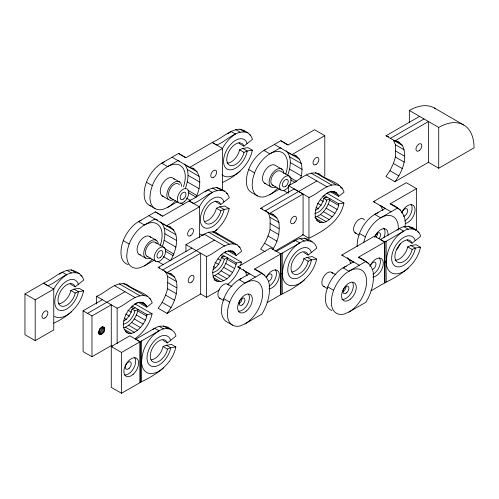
<?xml version="1.0" encoding="UTF-8"?>
<svg xmlns="http://www.w3.org/2000/svg" width="499" height="499" viewBox="0 0 499 499"><rect width="100%" height="100%" fill="white"/><g stroke="black" fill="none" stroke-linecap="round" stroke-linejoin="round"><path stroke-width="0.75" d="M24.95 293.923L24.95 334.723L35.192 340.636L53.767 329.908L53.767 289.108L43.525 283.201L24.95 293.923L35.192 299.837L35.192 340.636M405.001 226.571C406.91 215.724 400.017 207.341 390.181 203.81L416.522 188.603L406.28 182.69L373.433 201.652L391.035 211.819M104.547 329.976C105.445 324.593 98.627 327.943 98.858 331.498C97.96 336.881 104.771 333.532 104.547 329.976L100.742 327.768M162.312 246.525C164.976 238.815 167.04 228.33 160.641 221.936M163.36 256.617L170.508 260.759C176.191 250.741 181.249 233.788 169.435 226.415M185.478 188.098C188.092 180.538 190.05 170.602 184.343 164.021M188.379 192.664L196.194 197.174C200.28 188.179 202.769 173.877 192.602 167.988M287.73 175.33C290.399 167.62 292.464 157.135 286.064 150.742M300.485 178.648C303.18 170.583 302.987 159.019 294.21 154.846M140.138 382.571L140.082 341.74L129.84 335.821L111.265 346.543L111.271 387.343L121.513 393.256L141.548 381.76C141.753 369.073 139.601 355.257 146.718 343.886A24.701 15.138 -61.3 0 1 159.087 330.837C164.926 326.683 174.407 328.255 175.972 336.045L167.415 342.932L162.998 340.38M255.363 277.101L237.761 266.934L270.608 247.972L280.85 253.885L280.887 294.697L282.297 293.886C282.503 281.199 280.351 267.383 287.468 256.012A24.701 15.138 -61.3 0 1 299.837 242.957C305.675 238.809 315.156 240.381 316.728 248.171L308.164 255.058L303.748 252.506M370.969 290.817L386.182 282.066C386.388 269.379 384.236 255.563 391.359 244.198A24.701 15.138 -61.3 0 1 403.722 231.143C409.56 226.995 419.041 228.561 420.613 236.358L412.049 243.244L407.633 240.693L407.072 239.595M135.142 307.964L131.967 309.162L131.374 311.332A12.494 7.211 -60 0 1 123.889 321.075M123.627 327.849C131.393 325.192 136.464 317.227 138.117 309.474L134.911 310.858L134.318 313.035A12.494 7.211 -60 0 1 123.072 324.144M96.525 303.985L96.525 296.287C106.324 292.713 115.687 280.295 127.102 284.549C134.605 291.304 148.69 292.252 152.239 302.887L146.775 307.159C145.346 300.766 137.044 301.602 133.245 305.351C127.002 310.64 122.611 318.83 123.459 327.157C128.917 343.343 146.625 324.069 146.949 314.576L132.023 305.956M166.242 345.377L171.425 344.404L175.841 346.955C172.411 364.357 156.362 374.637 141.548 381.76M224.55 256.343L221.375 257.54L220.783 259.717A12.494 7.211 -60 0 1 213.298 269.454M213.036 276.228C220.801 273.571 225.872 265.605 227.525 257.858L224.319 259.243L223.727 261.414A12.494 7.211 -60 0 1 212.48 272.523M214.252 279.82C224.687 286.357 234.742 272.204 236.364 262.954L221.431 254.334M306.991 257.503L312.174 256.53L316.591 259.081C313.16 276.483 297.117 286.763 282.297 293.886M326.964 197.217L323.782 198.415L323.196 200.592A12.494 7.211 -60 0 1 315.711 210.328M314.825 217.302C322.94 214.882 328.242 206.673 329.939 198.727L326.726 200.111L326.14 202.288A12.494 7.211 -60 0 1 314.894 213.397M288.347 193.238L288.347 185.541C298.14 181.973 307.509 169.548 318.923 173.802C326.427 180.563 340.511 181.505 344.054 192.14L338.596 196.413C337.162 190.019 328.86 190.855 325.061 194.61C318.824 199.893 314.426 208.083 315.281 216.41C320.738 232.596 338.447 213.323 338.771 203.829L323.839 195.209M410.877 245.683L416.06 244.71L420.476 247.261C417.052 264.663 401.003 274.943 386.182 282.066M53.755 323.127C67.446 316.977 80.401 306.261 83.583 290.905L79.166 288.353L74.014 289.139L70.808 290.524L70.216 292.701A12.494 7.211 -60 0 1 58.271 303.829M83.583 290.905L78.43 291.69L75.224 293.075L74.632 295.246A12.494 7.211 -60 0 1 61.396 306.155A12.494 7.211 -60 0 1 60.909 290.823A12.494 7.211 -60 0 1 74.314 285.241L75.156 286.888L83.72 280.001C82.167 274.338 76.466 271.275 71.151 269.897C61.128 270.202 53.705 278.573 44.935 282.39L43.519 283.207L47.873 285.727C57.946 282.128 67.49 269.279 79.191 273.564M175.841 346.955L170.689 347.734L166.273 345.189L163.067 346.574L162.474 348.745A12.494 7.211 -60 0 1 151.228 359.854M170.515 340.318L170.022 338.809A17.072 9.855 -60 0 0 151.316 344.84A17.072 9.855 -60 0 0 152.17 366.441A17.072 9.855 -60 0 0 170.433 349.231L170.689 347.734L167.483 349.119L166.891 351.296A12.494 7.211 -60 0 1 153.655 362.205A12.494 7.211 -60 0 1 153.168 346.874A12.494 7.211 -60 0 1 166.572 341.285L167.415 342.932M213.547 232.366C221.313 226.571 226.97 218.057 229.172 208.613L224.756 206.062L219.604 206.848L216.398 208.233L215.805 210.403A12.494 7.211 -60 0 1 204.559 221.519M229.172 208.613L224.02 209.393L220.814 210.778L220.221 212.954A12.494 7.211 -60 0 1 206.991 223.864A12.494 7.211 -60 0 1 206.499 208.532A12.494 7.211 -60 0 1 219.903 202.95L220.745 204.59L229.309 197.71C227.756 192.046 222.055 188.984 216.747 187.599C206.717 187.911 199.294 196.282 190.524 200.099L189.115 200.916L193.469 203.436C203.536 199.837 213.079 186.982 224.781 191.267M222.529 182.428C236.22 176.272 249.176 165.556 252.357 150.199L247.941 147.648L242.788 148.434L239.582 149.819L238.99 151.995A12.494 7.211 -60 0 1 227.045 163.123M252.357 150.199L247.205 150.985L243.999 152.37L243.406 154.547A12.494 7.211 -60 0 1 230.17 165.456A12.494 7.211 -60 0 1 229.683 150.118A12.494 7.211 -60 0 1 243.088 144.535L243.93 146.182L252.494 139.296C250.941 133.632 245.24 130.57 239.925 129.191C229.902 129.503 222.479 137.867 213.709 141.685L185.952 157.709L178.592 153.461L161.713 163.204L167.602 166.604L177.975 160.616L179.384 161.071M316.591 259.081L311.438 259.86L307.022 257.309L303.816 258.694L303.224 260.871A12.494 7.211 -60 0 1 291.977 271.98M311.264 252.444L310.771 250.935A17.072 9.855 -60 0 0 292.071 256.96A17.072 9.855 -60 0 0 292.919 278.567A17.072 9.855 -60 0 0 311.183 261.357L311.438 259.86L308.232 261.245L307.64 263.422A12.494 7.211 -60 0 1 294.404 274.331A12.494 7.211 -60 0 1 293.917 259A12.494 7.211 -60 0 1 307.322 253.411L308.164 255.058M420.476 247.261L415.324 248.047L410.908 245.496L407.702 246.88L407.109 249.057A12.494 7.211 -60 0 1 395.171 260.185M415.149 240.63L414.657 239.121A17.072 9.855 -60 0 0 395.957 245.146A17.072 9.855 -60 0 0 396.805 266.753A17.072 9.855 -60 0 0 415.068 249.544L415.324 248.047L412.118 249.431L411.525 251.602A12.494 7.211 -60 0 1 398.296 262.511A12.494 7.211 -60 0 1 397.803 247.18A12.494 7.211 -60 0 1 411.207 241.597L412.049 243.244M141.18 220.34A24.981 14.427 -60 0 0 123.247 240.668C121.369 245.932 120.265 251.621 121.482 257.166A24.981 14.427 -60 0 0 128.162 264.532M164.346 161.913A24.981 14.427 -60 0 0 146.413 182.241C144.535 187.505 143.431 193.194 144.648 198.739A24.981 14.427 -60 0 0 150.592 205.875M160.011 246.057A24.981 14.427 -60 0 0 153.018 222.648A24.981 14.427 -60 0 0 129.135 244.067L127.37 250.005L126.771 255.631A24.981 14.427 -60 0 0 139.863 267.776L144.436 265.83L154.104 260.247M183.445 186.888A24.981 14.427 -60 0 0 175.929 164.208A24.981 14.427 -60 0 0 152.301 185.64L150.536 191.579L149.937 197.205A24.981 14.427 -60 0 0 163.03 209.349L167.602 207.403L177.27 201.821M134.817 303.81L152.101 313.79C149.831 323.764 143.587 332.509 135.348 338.472M265.942 149.426A24.981 14.427 -60 0 0 248.67 169.473C246.793 174.737 245.689 180.426 246.905 185.971A24.981 14.427 -60 0 0 251.477 192.477L257.365 195.876M285.696 174.12A24.981 14.427 -60 0 0 278.186 151.44A24.981 14.427 -60 0 0 254.559 172.872L252.793 178.81L252.188 184.437A24.981 14.427 -60 0 0 265.287 196.581L269.859 194.635L279.527 189.052M241.079 278.679A24.981 14.427 -60 0 0 223.802 298.72L222.036 304.664L221.437 310.291A24.981 14.427 -60 0 0 226.608 321.724L232.497 325.123M240.506 265.562L241.51 262.168L224.226 252.188M244.99 323.888A24.981 14.427 -60 0 0 260.291 284.455A24.981 14.427 -60 0 0 229.69 302.12C227.812 307.39 226.683 313.073 227.924 318.624A24.981 14.427 -60 0 0 240.418 325.835L244.99 323.888L261.819 314.177C266.971 305.987 269.872 296.287 269.479 286.582C269.348 277.594 261.975 272.342 254.509 269.092L299.837 242.957L295.42 240.412L276.471 251.353M327.3 193.45L343.923 203.043C340.374 220.901 324.107 230.887 308.956 238.241L302.406 234.455M346.337 266.298A24.981 14.427 -60 0 0 327.749 286.869L325.984 292.813L325.379 298.439A24.981 14.427 -60 0 0 331.929 310.509M348.938 312.037A24.981 14.427 -60 0 0 364.239 272.604A24.981 14.427 -60 0 0 333.638 290.268C331.76 295.539 330.631 301.221 331.872 306.773A24.981 14.427 -60 0 0 344.366 313.983L348.938 312.037L365.761 302.325C370.913 294.136 373.813 284.436 373.427 274.731C373.289 265.742 365.917 260.49 358.457 257.241L403.722 231.143L399.306 228.592L380.357 239.532L384.723 242.046L384.773 282.883L384.798 242.034L374.556 236.121L341.709 255.083L359.311 265.25M378.061 212.867A24.981 14.427 -60 0 0 359.473 233.438L357.708 239.377L357.103 245.003A24.981 14.427 -60 0 0 357.153 246.494M363.596 242.776L365.362 236.838A24.981 14.427 -60 0 1 386.064 215.668A24.981 14.427 -60 0 1 398.239 230.051M191.791 248.053L158.189 267.445L167.084 272.585L200.679 253.193L200.679 293.986L167.084 313.384L158.177 308.239C162.643 302.45 165.799 295.757 167.639 288.696C167.084 282.821 169.498 275.417 164.551 270.863M167.084 313.384C174.145 304.378 178.212 293.1 176.534 281.586C175.442 278.093 173.34 274.93 170.028 273.221M265.044 251.683L260.59 249.113C265.05 243.325 268.206 236.632 270.053 229.565C269.716 223.259 271.893 215.075 265.892 210.715M272.685 249.587C278.055 241.56 280.07 232.01 278.947 222.454C277.831 218.693 275.373 215.443 271.805 213.728M393.424 163.466L395.433 157.029L395.433 144.785L393.424 140.219L402.319 145.352C408.101 157.453 402.531 171.7 394.877 181.717L385.97 176.577L389.969 170.739L393.424 163.466L402.319 168.6M400.242 243.892L397.485 248.889L396.206 249.631M239.9 267.595C237.187 274.101 233.127 280.114 227.588 284.53M134.842 304.671L137.425 302.494M224.251 253.049L226.321 251.309M326.664 193.924L329.246 191.747M227.981 250.804L236.183 255.538L241.647 251.265L239.9 247.404L237.119 244.828L216.51 232.927L212.886 231.81L208.669 232.228L204.147 234.156L185.934 244.666L185.94 251.596M172.086 157.216L189.695 167.377L222.542 148.415L222.542 189.215L221.2 189.988M199.375 237.63L199.375 206.842L189.127 200.929L162.786 216.136L155.426 211.888L138.547 221.631L144.436 225.03L154.809 219.042L157.622 219.947M324.793 176.446L324.793 135.647L314.551 129.734L288.21 144.941L280.85 140.693L263.965 150.436L269.859 153.835L280.232 147.847L281.636 148.303M35.192 299.837L53.767 289.108M148.92 215.643L166.529 225.804L199.375 206.842M274.344 144.448L291.946 154.609L324.793 135.647M402.319 145.352L399.094 142.29L394.877 140.918L385.983 135.778L419.584 116.386M273.708 214.832L269.491 213.46L260.603 208.32L294.198 188.928L303.086 194.061L303.086 234.861L274.868 251.153M83.077 310.815L91.972 315.948L111.283 304.802L111.283 345.601L91.972 356.748L83.077 351.614L83.077 310.815L102.389 299.668M390.43 138.348L424.025 118.955M87.525 313.384L125.043 291.722M162.637 270.015L214.451 240.106M265.044 210.89L316.859 180.975M394.877 140.918L428.473 121.525L428.473 162.325L394.877 181.717M269.491 213.46L303.086 194.061M117.14 343.599L117.14 308.189C126.933 304.615 136.302 292.189 147.71 296.45M219.36 289.969L206.549 297.367L206.549 256.567C216.341 252.993 225.71 240.574 237.119 244.828M288.347 185.541L308.956 197.442C318.755 193.868 328.117 181.443 339.532 185.703M249.475 273.702L239.102 279.69L244.99 283.089L261.869 273.346M428.036 162.069L438.721 168.238L474.05 147.841A49.975 28.855 -60 0 0 438.721 127.438L409.336 110.472L409.336 122.791M111.265 346.543L121.513 352.456L159.087 330.837L154.665 328.286L135.716 339.226L140.082 341.74L140.088 382.533M385.147 208.42L374.774 214.408L380.662 217.807L397.541 208.064M280.881 274.032L282.291 273.215A24.732 14.278 -60 0 0 304.303 280.008M140.132 361.906L141.541 361.089A24.732 14.278 -60 0 0 163.553 367.882M267.027 302.668L280.856 294.684L280.85 253.885M353.423 261.85L343.05 267.838L348.938 271.238L365.817 261.495M415.205 230.164L416.522 229.403L416.522 188.603M384.766 262.212L386.176 261.395A24.732 14.278 -60 0 0 408.188 268.194M247.966 132.859C236.264 128.574 226.721 141.423 216.647 145.022L212.293 142.502L222.542 148.415M312.199 241.734C307.396 237.811 300.722 236.919 295.42 240.412A24.732 14.278 -60 0 0 293.705 241.497M171.45 329.608C166.647 325.685 159.973 324.793 154.665 328.286A24.732 14.278 -60 0 0 152.956 329.371M416.085 229.92C411.282 225.997 404.614 225.105 399.306 228.592A24.732 14.278 -60 0 0 397.023 230.083M338.771 203.829L343.923 203.043M236.364 262.954L241.51 262.168M146.949 314.576L152.101 313.79M291.946 154.609L296.163 155.975M373.433 201.652L374.836 202.107M189.695 167.377L193.905 168.743M341.709 255.083L343.112 255.538M166.529 225.804L170.739 227.17M237.761 266.934L240.574 267.844M385.983 135.778L388.796 136.695M260.603 208.32L262.705 209.006M158.189 267.445L159.593 267.907M167.084 272.585L171.3 273.957M236.183 255.538C233.838 247.311 223.196 251.396 219.647 256.567C214.464 262.786 209.387 273.415 215.512 280.55M434.323 108.002L463.702 124.968M396.549 140.824L399.094 142.29M395.433 144.785L404.327 149.918M395.433 150.91L404.327 156.044M395.433 157.029L404.327 162.163M389.969 170.739L398.869 175.879M400.672 210.116L390.181 203.81M287.673 152.276L299.388 159.038M379.932 205.189L385.428 208.713M289.682 156.836L301.396 163.603M239.925 129.191L244.342 131.742M249.481 134.705L250.741 135.435M315.299 172.685L335.908 184.586M340.318 187.131L342.308 188.279M408.051 226.253L412.467 228.798M417.601 231.767L418.867 232.497M235.709 129.609L240.125 132.16M311.083 173.103L331.692 185.004M403.828 226.671L408.251 229.216M290.343 162.587L302.057 169.348M306.554 175.03L327.169 186.925M333.887 191.36L336.407 192.814M331.798 191.26L338.104 194.903M330.394 191.678L338.596 196.413M289.607 169.13L301.315 175.891M243.93 146.182L239.514 143.631L238.952 142.533M282.01 169.255L275.379 165.431A10.41 6.013 -60 0 0 264.314 171.849A10.41 6.013 -60 0 0 265.78 183.669M242.788 148.434L247.205 150.985L246.949 152.482A17.072 9.855 -60 0 1 228.685 169.691A17.072 9.855 -60 0 1 227.837 148.084A17.072 9.855 -60 0 1 246.537 142.059L247.03 143.569M289.626 176.29L280.862 171.232A8.121 4.691 -60 0 0 272.229 176.241A8.121 4.691 -60 0 0 273.371 185.46M322.953 196.338L325.473 197.797M329.683 200.224L338.515 205.326M289.476 177.145L296.631 181.28M239.582 149.819L243.999 152.37M323.782 198.415L326.726 200.111M407.702 246.88L412.118 249.431M290.636 179.896L295.19 182.528M320.233 199.681L323.389 201.502M328.23 204.297L337.062 209.393M317.476 203.23L321.262 205.413M326.103 208.208L334.935 213.304M316.079 207.447L318.605 208.906M323.446 211.701L332.278 216.797M248.67 169.473L254.559 172.872M359.473 233.438L365.362 236.838M272.242 184.973L281.006 190.032M355.001 232.752L359.049 235.085M320.439 214.533L329.271 219.629M264.333 183.046L270.957 186.869M317.289 216.51L326.121 221.606M315.474 218.231L323.046 222.598M316.466 220.352L320.252 222.535M368.948 263.547L358.457 257.241M185.422 165.044L197.13 171.806M268.038 212.761L276.933 217.895M347.292 257.752L349.144 259.511L353.704 262.143M187.431 169.604L199.138 176.372M270.053 217.321L278.947 222.454M216.747 187.599L221.163 190.15M226.297 193.119L227.563 193.849M304.159 238.067L308.575 240.618M212.524 188.017L216.946 190.568M299.943 238.485L304.359 241.036M188.086 175.355L199.8 182.116M270.053 223.452L278.947 228.586M270.053 229.565L278.947 234.705M187.35 181.898L199.064 188.659M220.745 204.59L216.329 202.045L215.768 200.947M179.752 182.023L173.128 178.199A10.41 6.013 -60 0 0 162.056 184.618A10.41 6.013 -60 0 0 163.522 196.438M219.604 206.848L224.02 209.393L223.764 210.89A17.072 9.855 -60 0 1 205.501 228.105A17.072 9.855 -60 0 1 204.652 206.499A17.072 9.855 -60 0 1 223.352 200.467L223.845 201.976M331.897 272.442L335.939 274.781M268.038 236.002L276.933 241.142M187.867 190.287L196.98 195.552M216.398 208.233L220.814 210.778M303.816 258.694L308.232 261.245M264.582 243.281L273.483 248.421M327.749 286.869L333.638 290.268M146.413 182.241L152.301 185.64M169.991 197.741L178.754 202.8M323.283 286.183L327.325 288.516M162.075 195.814L168.706 199.637M212.886 231.81L233.501 243.712M238.572 246.637L239.9 247.404M208.669 232.228L229.284 244.13M204.147 234.156L224.756 246.051M232.104 250.847L234 251.939M230.014 250.754L235.696 254.028M149.22 205.245L155.108 208.644M265 275.398L254.509 269.092M220.539 255.469L223.065 256.923M227.27 259.349L236.102 264.451M221.375 257.54L224.319 259.243M162.25 223.465L173.964 230.232M243.35 269.603L245.202 271.362L249.756 273.995M217.826 258.806L220.982 260.628M225.816 263.422L234.649 268.518M164.265 228.031L175.972 234.798M185.934 244.666L206.549 256.567M215.069 262.355L218.855 264.539M223.689 267.333L232.522 272.435M164.919 233.782L176.634 240.543M213.672 266.572L215.562 267.67M221.032 270.826L229.864 275.922M164.183 240.318L175.898 247.086M218.026 273.658L226.864 278.754M149.956 236.626L156.586 240.449M214.882 275.635L223.714 280.737M155.439 242.427L164.202 247.485A8.121 4.691 -60 0 1 161.027 260.204A8.121 4.691 -60 0 1 154.453 255.382A8.121 4.691 -60 0 1 164.202 247.485M227.949 284.293L231.998 286.632M164.701 248.714L173.814 253.979M213.067 277.357L220.633 281.723M165.213 251.091L173.022 255.6M214.052 279.477L217.838 281.661M123.247 240.668L129.135 244.067M223.802 298.72L229.69 302.12M146.825 256.168L155.588 261.227M219.335 298.034L224.051 300.76M138.909 254.241L145.54 258.064M165.631 271.886L174.525 277.02M200.648 293.961L206.549 297.367M167.639 276.446L176.534 281.586M167.639 282.577L176.534 287.711M167.639 288.696L176.534 293.83M165.631 295.134L174.525 300.267M162.175 302.406L171.07 307.546M123.478 283.432L144.092 295.333M149.164 298.259L150.492 299.026M119.261 283.85L139.876 295.751M114.739 285.771L135.348 297.672M142.065 302.101L144.591 303.56M139.976 302.007L146.282 305.65M138.572 302.425L146.775 307.159M71.151 269.897L75.567 272.442M80.707 275.411L81.967 276.14M131.131 307.085L133.657 308.544M137.861 310.971L146.694 316.073M163.41 325.941L167.826 328.492M66.935 270.315L71.351 272.859M131.967 309.162L134.911 310.858M159.193 326.358L163.61 328.91M127.788 310.06L131.574 312.249M136.408 315.037L145.24 320.14M96.525 296.287L117.14 308.189M125.661 313.977L129.441 316.16M134.281 318.955L143.113 324.051M75.156 286.888L70.739 284.336L70.178 283.239M74.014 289.139L78.43 291.69L78.175 293.187A17.072 9.855 -60 0 1 59.911 310.397A17.072 9.855 -60 0 1 59.063 288.79A17.072 9.855 -60 0 1 77.763 282.765L78.256 284.274M124.263 318.194L126.79 319.653M131.624 322.441L140.456 327.544M70.808 290.524L75.224 293.075M128.617 325.273L137.45 330.375M163.067 346.574L167.483 349.119M125.474 327.257L134.306 332.353M124.288 329.34L131.225 333.344M125.274 331.461L128.43 333.282M111.24 345.582L112.549 346.337M283.975 142.745L287.992 145.066M283.532 190.493L287.418 192.745M185.734 157.834L178.592 153.461M186.526 198.19L190.425 200.448M180.626 202.887L183.22 204.39M162.568 216.26L155.426 211.888M157.459 261.314L163.292 264.695M102.351 326.465L104.254 327.562M102.008 326.745L104.547 328.217M101.472 327.201L104.647 329.041M99.812 328.392L104.254 330.968M99.345 329.365L103.786 331.941M99.37 330.625L103.174 332.833M98.659 331.38L102.463 333.582M98.528 332.303L101.702 334.143M98.403 332.995L100.935 334.461M98.322 333.432L100.23 334.536M98.347 333.613L99.619 334.349M280.85 140.693L283.351 142.334M411.669 227.369L413.334 228.916M318.923 173.802L320.034 174.831M243.549 130.308L244.66 131.337M216.51 232.927L218.175 234.474M167.034 327.057L168.699 328.604M380.868 206.081L382.883 210.647M349.144 259.511L350.872 263.422M245.202 271.362L247.211 275.928M386.132 241.235L386.176 261.395M282.247 253.049L282.291 273.215M141.498 340.923L141.541 361.089M438.721 127.438L438.721 168.238M308.956 197.442L308.956 238.241M121.513 352.456L121.513 393.256M91.972 315.948L91.972 356.748M59.599 274.176A24.701 13.354 -58.7 0 1 62.412 272.236L66.829 274.787A24.732 14.278 -60 0 0 53.437 289.726M71.351 311.869A24.732 14.278 -60 0 1 54.46 316.391M134.68 357.602A10.41 6.013 -60 0 1 133.514 368.543A10.41 6.013 -60 0 1 124.631 375.023M147.953 256.654A8.121 4.691 -60 0 1 147.336 246.512A8.121 4.691 -60 0 1 156.274 243.381M152.251 259.212A24.981 14.427 -60 0 1 144.436 265.83M150.598 258.008A10.41 6.013 -60 0 1 143.706 253.71A10.41 6.013 -60 0 1 150.243 241.279A10.41 6.013 -60 0 1 158.277 243.412M140.356 254.864A10.41 6.013 -60 0 1 139.333 242.246A10.41 6.013 -60 0 1 150.723 237.381M205.195 191.884A24.701 13.354 -58.7 0 1 208.002 189.944L212.418 192.495A24.732 14.278 -60 0 0 199.357 206.798M216.946 229.577A24.732 14.278 -60 0 1 212.986 232.54M203.673 235.216A24.732 14.278 -60 0 1 200.055 234.1M220.464 298.521A8.121 4.691 -60 0 1 219.847 288.378A8.121 4.691 -60 0 1 228.785 285.247M266.528 277.456A4.167 2.401 -60 0 1 270.321 273.889A4.167 2.401 -60 0 1 271.843 277.251A4.167 2.401 -60 0 1 268.312 281.411M275.448 269.753A10.41 6.013 -60 0 1 269.073 286.189M242.04 298.608A4.167 2.401 -60 0 1 238.915 303.592M248.639 294.204A10.41 6.013 -60 0 1 247.148 304.97A10.41 6.013 -60 0 1 238.516 311.289M266.179 277.581A10.41 6.013 -60 0 1 276.066 269.947A10.41 6.013 -60 0 1 278.448 279.82A10.41 6.013 -60 0 1 268.905 288.884M171.12 198.228A8.121 4.691 -60 0 1 170.502 188.086A8.121 4.691 -60 0 1 179.44 184.954M175.417 200.785A24.981 14.427 -60 0 1 167.602 207.403M173.764 199.581A10.41 6.013 -60 0 1 166.872 194.785A10.41 6.013 -60 0 1 174.27 182.31A10.41 6.013 -60 0 1 181.586 186.383M173.527 178.542A10.41 6.013 -60 0 1 174.195 179.422M227.818 133.919A24.701 13.354 -58.7 0 1 231.187 131.53L235.603 134.081A24.732 14.278 -60 0 0 222.211 149.026M240.125 171.163A24.732 14.278 -60 0 1 222.011 174.825M324.412 286.669A8.121 4.691 -60 0 1 323.795 276.527A8.121 4.691 -60 0 1 332.733 273.396M370.47 265.605A4.167 2.401 -60 0 1 374.262 262.037A4.167 2.401 -60 0 1 375.791 265.399A4.167 2.401 -60 0 1 372.26 269.56M379.396 257.902A10.41 6.013 -60 0 1 373.021 274.338M345.988 286.757A4.167 2.401 -60 0 1 342.863 291.74M352.587 282.353A10.41 6.013 -60 0 1 350.859 293.506A10.41 6.013 -60 0 1 341.915 299.369M369.846 266.347A10.41 6.013 -60 0 1 379.739 258.058A10.41 6.013 -60 0 1 382.471 267.757A10.41 6.013 -60 0 1 372.853 277.032M409.336 110.472A49.969 28.848 -60 0 1 435.59 108.813M288.721 186.532A8.121 4.691 -60 0 1 279.658 187.549A8.121 4.691 -60 0 1 286.994 175.854A8.121 4.691 -60 0 1 289.47 185.341M277.675 188.017A24.981 14.427 -60 0 1 269.859 194.635M276.016 186.813A10.41 6.013 -60 0 1 269.129 182.016A10.41 6.013 -60 0 1 276.521 169.541A10.41 6.013 -60 0 1 283.844 173.615M356.136 233.239A8.121 4.691 -60 0 1 355.519 223.097A8.121 4.691 -60 0 1 364.457 219.965M401.901 213.167A4.167 2.401 -60 0 1 405.749 208.626A4.167 2.401 -60 0 1 407.415 212.3A4.167 2.401 -60 0 1 403.273 216.198M411.12 204.471A10.41 6.013 -60 0 1 404.745 220.901M377.712 233.326A4.167 2.401 -60 0 1 376.078 237.1M374.531 237.037A10.41 6.013 -60 0 1 383.463 228.729A10.41 6.013 -60 0 1 387.885 235.678M383.644 228.043A10.41 6.013 -60 0 1 383.843 237.674M374.855 236.994A4.167 2.401 -60 0 1 379.583 232.79A4.167 2.401 -60 0 1 378.953 238.759M401.851 212.3A10.41 6.013 -60 0 1 411.369 204.615A10.41 6.013 -60 0 1 414.488 213.429A10.41 6.013 -60 0 1 405.787 223.415M44.935 318.013A4.167 2.401 -60 0 0 47.486 311.438A4.167 2.401 -60 0 0 42.384 314.382A4.167 2.401 -60 0 0 44.935 318.013M133.158 374.344A10.41 6.013 -60 0 0 136.458 358.22A10.41 6.013 -60 0 0 124.145 369.141A10.41 6.013 -60 0 0 133.158 374.344M129.073 368.381A4.167 2.401 -60 0 0 130.389 361.931A4.167 2.401 -60 0 0 125.467 366.297A4.167 2.401 -60 0 0 129.073 368.381M191.859 281.972A4.167 2.408 -60 0 0 193.182 275.517A4.167 2.408 -60 0 0 188.254 279.889A4.167 2.408 -60 0 0 191.859 281.972M294.273 222.847A4.167 2.408 -60 0 0 295.595 216.391A4.167 2.408 -60 0 0 290.661 220.758A4.167 2.408 -60 0 0 294.273 222.847M190.543 235.74A4.167 2.401 -60 0 0 193.094 229.172A4.167 2.401 -60 0 0 187.992 232.116A4.167 2.401 -60 0 0 190.543 235.74M160.472 257.353A4.167 2.401 -60 0 0 162.1 250.835A4.167 2.401 -60 0 0 157.104 254.883A4.167 2.401 -60 0 0 160.472 257.353M246.444 310.983A10.41 6.013 -60 0 0 250.517 294.684A10.41 6.013 -60 0 0 238.017 304.802A10.41 6.013 -60 0 0 246.444 310.983M242.558 304.746A4.167 2.401 -60 0 0 244.186 298.227A4.167 2.401 -60 0 0 239.189 302.275A4.167 2.401 -60 0 0 242.558 304.746M184.193 201.777A8.121 4.691 -60 0 0 187.368 189.059A8.121 4.691 -60 0 0 177.619 196.955A8.121 4.691 -60 0 0 184.193 201.777M213.709 177.313A4.167 2.401 -60 0 0 216.26 170.745A4.167 2.401 -60 0 0 211.158 173.689A4.167 2.401 -60 0 0 213.709 177.313M183.638 198.926A4.167 2.401 -60 0 0 185.272 192.408A4.167 2.401 -60 0 0 180.27 196.456A4.167 2.401 -60 0 0 183.638 198.926M350.392 299.132A10.41 6.013 -60 0 0 354.458 282.833A10.41 6.013 -60 0 0 341.958 292.95A10.41 6.013 -60 0 0 350.392 299.132M346.506 292.894A4.167 2.401 -60 0 0 348.134 286.376A4.167 2.401 -60 0 0 343.131 290.424A4.167 2.401 -60 0 0 346.506 292.894M419.653 150.305A4.167 2.408 -60 0 0 420.975 143.849A4.167 2.408 -60 0 0 416.047 148.222A4.167 2.408 -60 0 0 419.653 150.305M315.967 164.545A4.167 2.401 -60 0 0 318.512 157.977A4.167 2.401 -60 0 0 313.416 160.921A4.167 2.401 -60 0 0 315.967 164.545M285.896 186.158A4.167 2.401 -60 0 0 287.524 179.64A4.167 2.401 -60 0 0 282.528 183.688A4.167 2.401 -60 0 0 285.896 186.158"/></g></svg>
